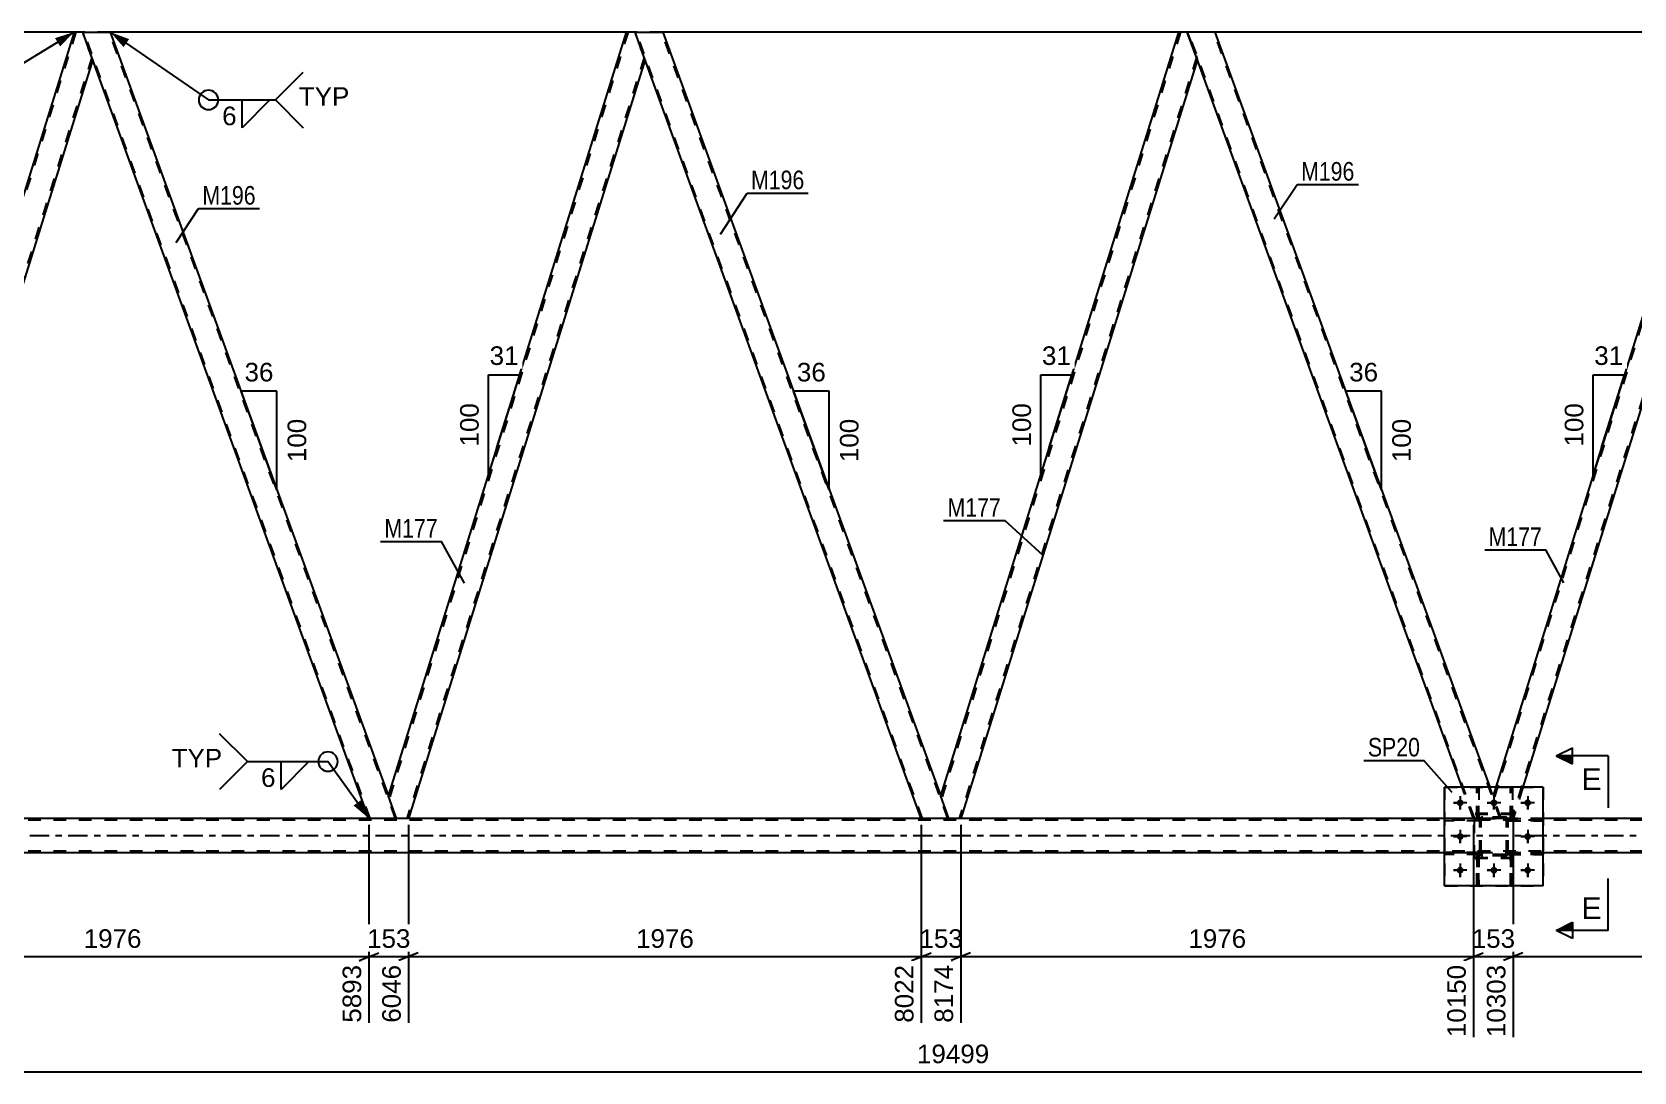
# Model space of a CAD drawing. Header units: millimetres. Extents: x 0 to 841, y 0 to 594.
# Drawn here: x 269 to 515.9, y 277.7 to 438 of the extents above; entities that cross this region are included whole.
import ezdxf

# ---------------------------------------------------------------- set-up
doc = ezdxf.new("R2010")
doc.units = ezdxf.units.MM
doc.linetypes.add('DXK_LINE_DOT2', pattern=[3.9198, 1.9599, -1.9599])
doc.linetypes.add('DXK_LINE_DOT3', pattern=[5.9187, 2.979, -0.9799, 0.9799, -0.9799])
doc.styles.add('Arial', font='ARIAL.TTF', dxfattribs={"height": 0.2})
doc.styles.add('Arial Narrow', font='ARIALN.TTF', dxfattribs={"height": 0.2})

# ---------------------------------------------------------------- blocks, each defined once
blk = doc.blocks.new('Part-814761036-3178 - 3064')
at = {"color": 7, "linetype": 'DXK_LINE_DOT2'}
for p, q in [((492.13, 316.54), (492.17, 316.72)), ((492.17, 316.72), (492.13, 316.54)), ((492.13, 311.5), (492.13, 316.54)), ((492.37, 316.54), (492.39, 316.63)), ((492.37, 311.5), (492.37, 316.54)), ((492.39, 316.63), (492.44, 316.71)), ((492.43, 316.98), (492.61, 317.02)), ((492.61, 317.02), (492.43, 316.98)), ((492.44, 316.71), (492.52, 316.76)), ((492.52, 316.76), (492.61, 316.78)), ((496.05, 317.02), (492.61, 317.02)), ((492.61, 316.78), (496.05, 316.78)), ((496.05, 317.02), (496.24, 316.98)), ((496.24, 316.98), (496.05, 317.02)), ((496.05, 316.78), (496.15, 316.76)), ((496.15, 316.76), (496.22, 316.71)), ((496.22, 316.71), (496.28, 316.63)), ((496.28, 316.63), (496.29, 316.54)), ((496.29, 311.5), (496.29, 316.54)), ((496.5, 316.72), (496.53, 316.54)), ((496.53, 316.54), (496.5, 316.72)), ((496.53, 311.5), (496.53, 316.54)), ((492.17, 311.31), (492.13, 311.5)), ((492.13, 311.5), (492.17, 311.31)), ((492.39, 311.41), (492.37, 311.5)), ((492.44, 311.33), (492.39, 311.41)), ((492.52, 311.28), (492.44, 311.33)), ((492.61, 311.26), (492.52, 311.28)), ((496.05, 311.26), (492.61, 311.26)), ((496.15, 311.28), (496.05, 311.26)), ((496.22, 311.33), (496.15, 311.28)), ((496.28, 311.41), (496.22, 311.33)), ((496.29, 311.5), (496.28, 311.41)), ((496.53, 311.5), (496.5, 311.31)), ((496.5, 311.31), (496.53, 311.5)), ((492.61, 311.02), (492.43, 311.06)), ((492.43, 311.06), (492.61, 311.02)), ((496.05, 311.02), (492.61, 311.02)), ((496.24, 311.06), (496.05, 311.02)), ((496.05, 311.02), (496.24, 311.06))]:
    blk.add_line(p, q, dxfattribs=at)
at = {"color": 7, "linetype": 'DXK_LINE_DOT3'}
blk.add_line((494.33, 314.02), (494.33, 314.02), dxfattribs=at)
at = {"color": 7, "linetype": 'DXK_LINE_DOT2'}
for centre, start, end in [((492.61, 316.54), 112.5, 157.5), ((492.61, 316.54), 112.5, 157.5), ((496.05, 316.54), 22.5, 67.5), ((496.05, 316.54), 22.5, 67.5), ((492.61, 311.5), 202.5, 247.5), ((492.61, 311.5), 202.5, 247.5), ((496.05, 311.5), 292.5, 337.5), ((496.05, 311.5), 292.5, 337.5)]:
    blk.add_arc(centre, 0.48, start, end, dxfattribs=at)
blk = doc.blocks.new('Bolt-814761036-3067 - 3064')
at = {"linetype": 'Continuous'}
for points in [[(489.65, 319.22, -1), (488.61, 319.22, -1)], [(494.85, 319.22, -1), (493.81, 319.22, -1)], [(500.05, 319.22, -1), (499.01, 319.22, -1)], [(489.65, 314.02, -1), (488.61, 314.02, -1)], [(500.05, 314.02, -1), (499.01, 314.02, -1)], [(489.65, 308.82, -1), (488.61, 308.82, -1)], [(494.85, 308.82, -1), (493.81, 308.82, -1)], [(500.05, 308.82, -1), (499.01, 308.82, -1)]]:
    blk.add_hatch(color=1, dxfattribs=at).paths.add_polyline_path(points)
at = {"color": 1, "linetype": 'Continuous'}
for p, q in [((490.17, 319.22), (488.09, 319.22)), ((489.13, 320.26), (489.13, 318.18)), ((495.37, 319.22), (493.29, 319.22)), ((494.33, 320.26), (494.33, 318.18)), ((500.57, 319.22), (498.49, 319.22)), ((499.53, 320.26), (499.53, 318.18)), ((490.17, 314.02), (488.09, 314.02)), ((489.13, 315.06), (489.13, 312.98)), ((500.57, 314.02), (498.49, 314.02)), ((499.53, 315.06), (499.53, 312.98)), ((490.17, 308.82), (488.09, 308.82)), ((489.13, 309.86), (489.13, 307.78)), ((495.37, 308.82), (493.29, 308.82)), ((494.33, 309.86), (494.33, 307.78)), ((500.57, 308.82), (498.49, 308.82)), ((499.53, 309.86), (499.53, 307.78))]:
    blk.add_line(p, q, dxfattribs=at)
blk = doc.blocks.new('Part-814761036-3121 - 3064')
at = {"color": 2, "linetype": 'Continuous'}
for p, q in [((496.89, 321.62), (496.89, 321.62)), ((497.21, 321.62), (496.89, 321.62)), ((497.21, 321.62), (497.21, 321.62))]:
    blk.add_line(p, q, dxfattribs=at)
at = {"color": 7, "linetype": 'DXK_LINE_DOT2'}
for p, q in [((496.89, 316.78), (496.89, 321.62)), ((497.21, 316.78), (497.21, 321.62)), ((496.89, 317.38), (497.21, 317.38)), ((497.21, 316.78), (496.89, 316.78))]:
    blk.add_line(p, q, dxfattribs=at)
blk = doc.blocks.new('Part-814761036-3068 - 3064')
at = {"color": 7, "linetype": 'DXK_LINE_DOT2'}
for p, q in [((492.13, 311.58), (486.73, 311.58)), ((486.73, 311.58), (486.73, 311.26)), ((492.13, 311.26), (486.73, 311.26)), ((491.53, 311.26), (491.53, 311.58)), ((492.13, 311.26), (492.13, 311.58))]:
    blk.add_line(p, q, dxfattribs=at)
blk = doc.blocks.new('Part-814761036-3069 - 3064')
at = {"color": 7, "linetype": 'DXK_LINE_DOT2'}
for p, q in [((501.93, 316.78), (496.53, 316.78)), ((496.53, 316.78), (496.53, 316.46)), ((496.53, 316.46), (501.93, 316.46)), ((497.13, 316.46), (497.13, 316.78)), ((501.93, 316.46), (501.93, 316.78))]:
    blk.add_line(p, q, dxfattribs=at)
blk = doc.blocks.new('Part-814761036-3175 - 3064')
at = {"color": 7, "linetype": 'DXK_LINE_DOT2'}
for p, q in [((491.69, 306.42), (491.69, 311.26)), ((491.69, 311.26), (492.01, 311.26)), ((492.01, 311.26), (492.01, 306.42)), ((491.69, 310.66), (492.01, 310.66)), ((492.01, 306.42), (491.69, 306.42))]:
    blk.add_line(p, q, dxfattribs=at)
blk = doc.blocks.new('Part-814761036-3151 - 3064')
at = {"color": 7, "linetype": 'DXK_LINE_DOT2'}
for p, q in [((497.33, 317.42), (491.33, 317.42)), ((491.33, 310.62), (491.33, 317.42)), ((497.33, 310.62), (497.33, 317.42)), ((497.33, 310.62), (491.33, 310.62))]:
    blk.add_line(p, q, dxfattribs=at)
blk = doc.blocks.new('Part-814761036-3110 - 3064')
at = {"color": 2, "linetype": 'Continuous'}
for p, q in [((409.05, 320.27), (445.76, 438.02)), ((447.07, 438.02), (445.76, 438.02)), ((448.6, 433.82), (447.07, 438.02)), ((448.62, 433.77), (412.16, 316.8)), ((410.32, 316.8), (409.07, 320.22))]:
    blk.add_line(p, q, dxfattribs=at)
at = {"color": 7, "linetype": 'DXK_LINE_DOT2'}
for p, q in [((446.01, 438.02), (409.19, 319.9)), ((448.49, 434.14), (411.91, 316.8)), ((448.62, 433.77), (448.6, 433.82)), ((448.62, 433.77), (448.6, 433.82)), ((409.07, 320.22), (409.05, 320.27)), ((412.16, 316.8), (410.32, 316.8))]:
    blk.add_line(p, q, dxfattribs=at)
blk = doc.blocks.new('Part-814761036-3115 - 3064')
at = {"color": 7, "linetype": 'DXK_LINE_DOT2'}
for p, q in [((772.08, 316.56), (85.19, 316.56)), ((501.93, 316.8), (486.73, 316.8)), ((772.08, 311.76), (85.19, 311.76)), ((501.93, 311.52), (486.73, 311.52))]:
    blk.add_line(p, q, dxfattribs=at)
at = {"color": 2, "linetype": 'Continuous'}
for p, q in [((486.73, 316.8), (246.53, 316.8)), ((657, 316.8), (501.93, 316.8)), ((486.73, 311.52), (246.53, 311.52)), ((657, 311.52), (501.93, 311.52))]:
    blk.add_line(p, q, dxfattribs=at)
at = {"color": 7, "linetype": 'DXK_LINE_DOT3'}
blk.add_line((85.19, 314.16), (772.08, 314.16), dxfattribs=at)
blk = doc.blocks.new('Part-814761036-3118 - 3064')
at = {"color": 7, "linetype": 'DXK_LINE_DOT2'}
for p, q in [((492.01, 311.26), (491.69, 311.26)), ((491.69, 311.26), (491.69, 306.42)), ((492.01, 306.42), (492.01, 311.26)), ((491.69, 310.66), (492.01, 310.66)), ((491.69, 306.42), (492.01, 306.42))]:
    blk.add_line(p, q, dxfattribs=at)
blk = doc.blocks.new('Part-814761036-3128 - 3064')
at = {"color": 7, "linetype": 'DXK_LINE_DOT2'}
for p, q in [((496.89, 306.42), (496.89, 311.26)), ((496.89, 311.26), (497.21, 311.26)), ((497.21, 311.26), (497.21, 306.42)), ((496.89, 310.66), (497.21, 310.66)), ((497.21, 306.42), (496.89, 306.42))]:
    blk.add_line(p, q, dxfattribs=at)
blk = doc.blocks.new('Bolt-814761036-3140 - 3064')
at = {"color": 1, "linetype": 'Continuous'}
for p, q in [((488.09, 319.22), (488.79, 319.22)), ((489.13, 320.26), (489.13, 319.57)), ((489.13, 318.18), (489.13, 318.87)), ((490.17, 319.22), (489.48, 319.22)), ((493.29, 319.22), (493.99, 319.22)), ((494.33, 320.26), (494.33, 319.57)), ((494.33, 318.18), (494.33, 318.87)), ((495.37, 319.22), (494.68, 319.22)), ((498.49, 319.22), (499.19, 319.22)), ((499.53, 320.26), (499.53, 319.57)), ((499.53, 318.18), (499.53, 318.87)), ((500.57, 319.22), (499.88, 319.22)), ((488.09, 314.02), (488.79, 314.02)), ((489.13, 315.06), (489.13, 314.37)), ((489.13, 312.98), (489.13, 313.67)), ((490.17, 314.02), (489.48, 314.02)), ((498.49, 314.02), (499.19, 314.02)), ((499.53, 315.06), (499.53, 314.37)), ((499.53, 312.98), (499.53, 313.67)), ((500.57, 314.02), (499.88, 314.02)), ((488.09, 308.82), (488.79, 308.82)), ((489.13, 309.86), (489.13, 309.17)), ((490.17, 308.82), (489.48, 308.82)), ((493.29, 308.82), (493.99, 308.82)), ((494.33, 309.86), (494.33, 309.17)), ((495.37, 308.82), (494.68, 308.82)), ((498.49, 308.82), (499.19, 308.82)), ((499.53, 309.86), (499.53, 309.17)), ((500.57, 308.82), (499.88, 308.82)), ((489.13, 307.78), (489.13, 308.47)), ((494.33, 307.78), (494.33, 308.47)), ((499.53, 307.78), (499.53, 308.47))]:
    blk.add_line(p, q, dxfattribs=at)
blk = doc.blocks.new('Part-814761036-3153 - 3064')
at = {"color": 7, "linetype": 'DXK_LINE_DOT2'}
for p, q in [((501.93, 311.58), (496.53, 311.58)), ((496.53, 311.58), (496.53, 311.26)), ((496.53, 311.26), (501.93, 311.26)), ((497.13, 311.26), (497.13, 311.58)), ((501.93, 311.26), (501.93, 311.58))]:
    blk.add_line(p, q, dxfattribs=at)
blk = doc.blocks.new('Part-814761036-3177 - 3064')
at = {"color": 7, "linetype": 'DXK_LINE_DOT2'}
for p, q in [((492.13, 316.54), (492.17, 316.72)), ((492.17, 316.72), (492.13, 316.54)), ((492.13, 311.5), (492.13, 316.54)), ((492.37, 316.54), (492.39, 316.63)), ((492.37, 311.5), (492.37, 316.54)), ((492.39, 316.63), (492.44, 316.71)), ((492.43, 316.98), (492.61, 317.02)), ((492.61, 317.02), (492.43, 316.98)), ((492.44, 316.71), (492.52, 316.76)), ((492.52, 316.76), (492.61, 316.78)), ((496.05, 317.02), (492.61, 317.02)), ((492.61, 316.78), (496.05, 316.78)), ((496.05, 317.02), (496.24, 316.98)), ((496.24, 316.98), (496.05, 317.02)), ((496.05, 316.78), (496.15, 316.76)), ((496.15, 316.76), (496.22, 316.71)), ((496.22, 316.71), (496.28, 316.63)), ((496.28, 316.63), (496.29, 316.54)), ((496.29, 311.5), (496.29, 316.54)), ((496.5, 316.72), (496.53, 316.54)), ((496.53, 316.54), (496.5, 316.72)), ((496.53, 311.5), (496.53, 316.54)), ((492.17, 311.31), (492.13, 311.5)), ((492.13, 311.5), (492.17, 311.31)), ((492.39, 311.41), (492.37, 311.5)), ((492.44, 311.33), (492.39, 311.41)), ((492.52, 311.28), (492.44, 311.33)), ((492.61, 311.26), (492.52, 311.28)), ((496.05, 311.26), (492.61, 311.26)), ((496.15, 311.28), (496.05, 311.26)), ((496.22, 311.33), (496.15, 311.28)), ((496.28, 311.41), (496.22, 311.33)), ((496.29, 311.5), (496.28, 311.41)), ((496.53, 311.5), (496.5, 311.31)), ((496.5, 311.31), (496.53, 311.5)), ((492.61, 311.02), (492.43, 311.06)), ((492.43, 311.06), (492.61, 311.02)), ((496.05, 311.02), (492.61, 311.02)), ((496.24, 311.06), (496.05, 311.02)), ((496.05, 311.02), (496.24, 311.06))]:
    blk.add_line(p, q, dxfattribs=at)
at = {"color": 7, "linetype": 'DXK_LINE_DOT3'}
blk.add_line((494.33, 314.02), (494.33, 314.02), dxfattribs=at)
at = {"color": 7, "linetype": 'DXK_LINE_DOT2'}
for centre, start, end in [((492.61, 316.54), 112.5, 157.5), ((492.61, 316.54), 112.5, 157.5), ((496.05, 316.54), 22.5, 67.5), ((496.05, 316.54), 22.5, 67.5), ((492.61, 311.5), 202.5, 247.5), ((492.61, 311.5), 202.5, 247.5), ((496.05, 311.5), 292.5, 337.5), ((496.05, 311.5), 292.5, 337.5)]:
    blk.add_arc(centre, 0.48, start, end, dxfattribs=at)
blk = doc.blocks.new('Part-814761036-3218 - 3064')
at = {"color": 7, "linetype": 'DXK_LINE_DOT2'}
for p, q in [((492.13, 316.78), (486.73, 316.78)), ((486.73, 316.78), (486.73, 316.46)), ((492.13, 316.46), (486.73, 316.46)), ((491.53, 316.46), (491.53, 316.78)), ((492.13, 316.46), (492.13, 316.78))]:
    blk.add_line(p, q, dxfattribs=at)
blk = doc.blocks.new('Part-814761036-3221 - 3064')
at = {"color": 7, "linetype": 'DXK_LINE_DOT2'}
for p, q in [((491.69, 316.78), (491.69, 321.62)), ((491.69, 321.62), (492.01, 321.62)), ((492.01, 321.62), (492.01, 316.78)), ((491.69, 317.38), (492.01, 317.38)), ((492.01, 316.78), (491.69, 316.78))]:
    blk.add_line(p, q, dxfattribs=at)
blk = doc.blocks.new('Part-814761036-3233 - 3064')
at = {"color": 2, "linetype": 'Continuous'}
for p, q in [((275.49, 438.02), (195.93, 438.02)), ((360.62, 438.02), (281.06, 438.02)), ((445.76, 438.02), (366.2, 438.02)), ((530.89, 438.02), (451.33, 438.02))]:
    blk.add_line(p, q, dxfattribs=at)
at = {"color": 7, "linetype": 'DXK_LINE_DOT2'}
for p, q in [((281.06, 438.02), (275.49, 438.02)), ((366.2, 438.02), (360.62, 438.02)), ((451.33, 438.02), (445.76, 438.02))]:
    blk.add_line(p, q, dxfattribs=at)
blk = doc.blocks.new('Part-814761036-3253 - 3064')
at = {"color": 2, "linetype": 'Continuous'}
for p, q in [((451.33, 438.02), (447.07, 438.02)), ((451.33, 438.02), (493.7, 321.62)), ((489.44, 321.62), (448.6, 433.82))]:
    blk.add_line(p, q, dxfattribs=at)
at = {"color": 7, "linetype": 'DXK_LINE_DOT2'}
for p, q in [((447.07, 438.02), (448.6, 433.82)), ((491.36, 316.8), (447.24, 438.02)), ((495.28, 316.8), (451.16, 438.02)), ((491.19, 316.8), (489.44, 321.62)), ((495.45, 316.8), (493.7, 321.62)), ((495.45, 316.8), (491.19, 316.8))]:
    blk.add_line(p, q, dxfattribs=at)
blk = doc.blocks.new('Part-814761036-3268 - 3064')
at = {"color": 7, "linetype": 'DXK_LINE_DOT2'}
for p, q in [((486.73, 321.62), (501.93, 321.62)), ((486.73, 321.62), (486.73, 306.42)), ((501.93, 321.62), (501.93, 306.42)), ((486.73, 306.42), (501.93, 306.42))]:
    blk.add_line(p, q, dxfattribs=at)
blk = doc.blocks.new('Part-814761036-3278 - 3064')
at = {"color": 2, "linetype": 'Continuous'}
for p, q in [((276.81, 438.02), (281.06, 438.02)), ((281.06, 438.02), (323.94, 320.22)), ((320.93, 316.8), (278.33, 433.82))]:
    blk.add_line(p, q, dxfattribs=at)
at = {"color": 7, "linetype": 'DXK_LINE_DOT2'}
for p, q in [((278.33, 433.82), (276.81, 438.02)), ((321.1, 316.8), (276.98, 438.02)), ((325.01, 316.8), (280.89, 438.02)), ((325.18, 316.8), (323.94, 320.22)), ((325.18, 316.8), (320.93, 316.8))]:
    blk.add_line(p, q, dxfattribs=at)
blk = doc.blocks.new('Part-814761036-3283 - 3064')
at = {"color": 2, "linetype": 'Continuous'}
for p, q in [((323.92, 320.27), (360.62, 438.02)), ((361.94, 438.02), (360.62, 438.02)), ((363.47, 433.82), (361.94, 438.02)), ((363.49, 433.77), (327.03, 316.8)), ((325.18, 316.8), (323.94, 320.22))]:
    blk.add_line(p, q, dxfattribs=at)
at = {"color": 7, "linetype": 'DXK_LINE_DOT2'}
for p, q in [((360.87, 438.02), (324.05, 319.9)), ((363.35, 434.14), (326.78, 316.8)), ((363.49, 433.77), (363.47, 433.82)), ((363.49, 433.77), (363.47, 433.82)), ((323.94, 320.22), (323.92, 320.27)), ((327.03, 316.8), (325.18, 316.8))]:
    blk.add_line(p, q, dxfattribs=at)
blk = doc.blocks.new('Part-814761036-3304 - 3064')
at = {"color": 2, "linetype": 'Continuous'}
for p, q in [((491.69, 321.62), (491.69, 321.62)), ((492.01, 321.62), (491.69, 321.62)), ((492.01, 321.62), (492.01, 321.62))]:
    blk.add_line(p, q, dxfattribs=at)
at = {"color": 7, "linetype": 'DXK_LINE_DOT2'}
for p, q in [((491.69, 316.78), (491.69, 321.62)), ((492.01, 316.78), (492.01, 321.62)), ((491.69, 317.38), (492.01, 317.38)), ((492.01, 316.78), (491.69, 316.78))]:
    blk.add_line(p, q, dxfattribs=at)
blk = doc.blocks.new('Part-814761036-3310 - 3064')
at = {"color": 7, "linetype": 'DXK_LINE_DOT2'}
for p, q in [((497.33, 317.55), (491.33, 317.55)), ((491.33, 310.75), (491.33, 317.55)), ((497.33, 310.75), (497.33, 317.55)), ((497.33, 310.75), (491.33, 310.75))]:
    blk.add_line(p, q, dxfattribs=at)
blk = doc.blocks.new('Part-814761036-3330 - 3064')
at = {"color": 7, "linetype": 'DXK_LINE_DOT2'}
for p, q in [((496.53, 311.26), (496.53, 311.58)), ((496.53, 311.58), (501.93, 311.58)), ((501.93, 311.26), (496.53, 311.26)), ((497.13, 311.26), (497.13, 311.58)), ((501.93, 311.58), (501.93, 311.26))]:
    blk.add_line(p, q, dxfattribs=at)
blk = doc.blocks.new('Part-814761036-3335 - 3064')
at = {"color": 2, "linetype": 'Continuous'}
for p, q in [((501.93, 321.62), (486.73, 321.62)), ((486.73, 306.42), (486.73, 321.62)), ((501.93, 306.42), (501.93, 321.62)), ((501.93, 306.42), (486.73, 306.42))]:
    blk.add_line(p, q, dxfattribs=at)
blk = doc.blocks.new('Part-814761036-3375 - 3064')
at = {"color": 7, "linetype": 'DXK_LINE_DOT2'}
for p, q in [((497.21, 311.26), (496.89, 311.26)), ((496.89, 311.26), (496.89, 306.42)), ((497.21, 306.42), (497.21, 311.26)), ((496.89, 310.66), (497.21, 310.66)), ((496.89, 306.42), (497.21, 306.42))]:
    blk.add_line(p, q, dxfattribs=at)
blk = doc.blocks.new('Part-814761036-3376 - 3064')
at = {"color": 7, "linetype": 'DXK_LINE_DOT2'}
for p, q in [((492.13, 311.58), (486.73, 311.58)), ((486.73, 311.26), (486.73, 311.58)), ((492.13, 311.26), (486.73, 311.26)), ((491.53, 311.26), (491.53, 311.58)), ((492.13, 311.58), (492.13, 311.26))]:
    blk.add_line(p, q, dxfattribs=at)
blk = doc.blocks.new('Part-814761036-3377 - 3064')
at = {"color": 7, "linetype": 'DXK_LINE_DOT2'}
for p, q in [((496.53, 316.46), (496.53, 316.78)), ((496.53, 316.78), (501.93, 316.78)), ((501.93, 316.46), (496.53, 316.46)), ((497.13, 316.46), (497.13, 316.78)), ((501.93, 316.78), (501.93, 316.46))]:
    blk.add_line(p, q, dxfattribs=at)
blk = doc.blocks.new('Part-814761036-3393 - 3064')
at = {"color": 7, "linetype": 'DXK_LINE_DOT2'}
for p, q in [((492.13, 316.78), (486.73, 316.78)), ((486.73, 316.46), (486.73, 316.78)), ((492.13, 316.46), (486.73, 316.46)), ((491.53, 316.46), (491.53, 316.78)), ((492.13, 316.78), (492.13, 316.46))]:
    blk.add_line(p, q, dxfattribs=at)
blk = doc.blocks.new('Part-814761036-3404 - 3064')
at = {"color": 7, "linetype": 'DXK_LINE_DOT2'}
for p, q in [((496.89, 316.78), (496.89, 321.62)), ((496.89, 321.62), (497.21, 321.62)), ((497.21, 321.62), (497.21, 316.78)), ((496.89, 317.38), (497.21, 317.38)), ((497.21, 316.78), (496.89, 316.78))]:
    blk.add_line(p, q, dxfattribs=at)
blk = doc.blocks.new('Part-814761036-3409 - 3064')
at = {"color": 7, "linetype": 'DXK_LINE_DOT2'}
for p, q in [((275.74, 438.02), (238.92, 319.9)), ((278.22, 434.14), (241.64, 316.8)), ((278.35, 433.77), (278.33, 433.82)), ((278.35, 433.77), (278.33, 433.82)), ((239.2, 321.62), (238.78, 320.27)), ((243.39, 321.62), (241.89, 316.8)), ((240.05, 316.8), (238.78, 320.27)), ((241.89, 316.8), (240.05, 316.8))]:
    blk.add_line(p, q, dxfattribs=at)
at = {"color": 2, "linetype": 'Continuous'}
for p, q in [((275.49, 438.02), (239.2, 321.62)), ((276.81, 438.02), (275.49, 438.02)), ((278.33, 433.82), (276.81, 438.02)), ((278.35, 433.77), (243.39, 321.62))]:
    blk.add_line(p, q, dxfattribs=at)
blk = doc.blocks.new('Part-814761036-3515 - 3064')
at = {"color": 2, "linetype": 'Continuous'}
for p, q in [((361.94, 438.02), (366.2, 438.02)), ((366.2, 438.02), (409.07, 320.22)), ((406.06, 316.8), (363.47, 433.82))]:
    blk.add_line(p, q, dxfattribs=at)
at = {"color": 7, "linetype": 'DXK_LINE_DOT2'}
for p, q in [((363.47, 433.82), (361.94, 438.02)), ((406.23, 316.8), (362.11, 438.02)), ((410.15, 316.8), (366.03, 438.02)), ((410.32, 316.8), (409.07, 320.22)), ((410.32, 316.8), (406.06, 316.8))]:
    blk.add_line(p, q, dxfattribs=at)
blk = doc.blocks.new('Part-814761036-3520 - 3064')
at = {"color": 7, "linetype": 'DXK_LINE_DOT2'}
for p, q in [((531.14, 438.02), (494.32, 319.9)), ((533.62, 434.14), (497.04, 316.8)), ((533.75, 433.77), (533.74, 433.82)), ((533.75, 433.77), (533.74, 433.82)), ((494.61, 321.62), (494.19, 320.27)), ((498.8, 321.62), (497.3, 316.8)), ((495.45, 316.8), (494.19, 320.27)), ((497.3, 316.8), (495.45, 316.8))]:
    blk.add_line(p, q, dxfattribs=at)
at = {"color": 2, "linetype": 'Continuous'}
for p, q in [((530.89, 438.02), (494.61, 321.62)), ((532.21, 438.02), (530.89, 438.02)), ((533.74, 433.82), (532.21, 438.02)), ((533.75, 433.77), (498.8, 321.62))]:
    blk.add_line(p, q, dxfattribs=at)
blk = doc.blocks.new('AngleDimension-814761036-3660 - 3064')
at = {"color": 7, "linetype": 'Continuous'}
for p, q in [((391.88, 382.67), (386.34, 382.67)), ((391.88, 367.45), (386.34, 382.67)), ((391.88, 367.45), (391.88, 382.67)), ((391.88, 367.45), (391.88, 367.45))]:
    blk.add_line(p, q, dxfattribs=at)
at = {"color": 0}
for points in [[(391.94, 383.57), (391.94, 387.77), (386.29, 387.77), (386.29, 383.57)], [(396.98, 379), (392.78, 379), (392.78, 371.13), (396.98, 371.13)]]:
    blk.add_wipeout(points, dxfattribs=at)
at = {"color": 3, "style": 'Arial'}
blk.add_text('36', height=2.865, dxfattribs=at).set_placement((386.89, 384.17))
blk.add_text('100', height=2.865, rotation=90.0002, dxfattribs=at).set_placement((396.38, 371.73))
blk = doc.blocks.new('AngleDimension-814761036-3877 - 3064')
at = {"color": 7, "linetype": 'Continuous'}
for p, q in [((509.61, 385.21), (514.43, 385.21)), ((509.61, 369.74), (514.43, 385.21)), ((509.61, 369.74), (509.61, 385.21)), ((510.93, 373.98), (514.43, 385.21))]:
    blk.add_line(p, q, dxfattribs=at)
at = {"color": 0}
for points in [[(514.84, 386.11), (514.84, 390.31), (509.19, 390.31), (509.19, 386.11)], [(508.71, 381.41), (504.51, 381.41), (504.51, 373.54), (508.71, 373.54)]]:
    blk.add_wipeout(points, dxfattribs=at)
at = {"color": 3, "style": 'Arial'}
blk.add_text('31', height=2.865, dxfattribs=at).set_placement((509.79, 386.71))
blk.add_text('100', height=2.865, rotation=90.0002, dxfattribs=at).set_placement((508.11, 374.14))
blk = doc.blocks.new('StraightDimension-814761036-10679 - 3064')
at = {"color": 7, "linetype": 'Continuous'}
for p, q in [((406.06, 315.8), (406.06, 285.32)), ((412.16, 315.8), (412.16, 285.32)), ((404.56, 294.91), (407.56, 296.11)), ((406.06, 295.51), (412.16, 295.51)), ((413.66, 296.11), (410.66, 294.91))]:
    blk.add_line(p, q, dxfattribs=at)
at = {"color": 0}
blk.add_wipeout([(413.05, 296.26), (413.05, 300.46), (405.18, 300.46), (405.18, 296.26)], dxfattribs=at)
at = {"color": 0, "linetype": 'Continuous'}
blk.add_wipeout([(411.56, 294.81), (407.36, 294.81), (407.36, 284.72), (411.56, 284.72)], dxfattribs=at)
at = {"color": 3, "style": 'Arial'}
blk.add_text('153', height=2.865, dxfattribs=at).set_placement((405.78, 296.86))
at = {"color": 3, "linetype": 'Continuous', "style": 'Arial'}
blk.add_text('8174', height=2.865, rotation=90.0002, dxfattribs=at).set_placement((410.96, 285.32))
blk = doc.blocks.new('StraightDimension-814761036-10680 - 3064')
at = {"color": 7, "linetype": 'Continuous'}
for p, q in [((327.03, 315.8), (327.03, 285.32)), ((406.06, 315.8), (406.06, 285.32)), ((328.53, 296.11), (325.53, 294.91)), ((327.03, 295.51), (406.06, 295.51)), ((404.56, 294.91), (407.56, 296.11))]:
    blk.add_line(p, q, dxfattribs=at)
at = {"color": 0}
blk.add_wipeout([(371.59, 296.26), (371.59, 300.46), (361.5, 300.46), (361.5, 296.26)], dxfattribs=at)
at = {"color": 0, "linetype": 'Continuous'}
blk.add_wipeout([(405.46, 294.81), (401.26, 294.81), (401.26, 284.72), (405.46, 284.72)], dxfattribs=at)
at = {"color": 3, "style": 'Arial'}
blk.add_text('1976', height=2.865, dxfattribs=at).set_placement((362.1, 296.86))
at = {"color": 3, "linetype": 'Continuous', "style": 'Arial'}
blk.add_text('8022', height=2.865, rotation=90.0002, dxfattribs=at).set_placement((404.86, 285.32))
blk = doc.blocks.new('AngleDimension-814761036-3832 - 3064')
at = {"color": 7, "linetype": 'Continuous'}
for p, q in [((339.34, 385.21), (344.16, 385.21)), ((339.34, 369.74), (344.16, 385.21)), ((339.34, 369.74), (339.34, 385.21)), ((340.66, 373.98), (344.16, 385.21))]:
    blk.add_line(p, q, dxfattribs=at)
at = {"color": 0}
for points in [[(344.57, 386.11), (344.57, 390.31), (338.93, 390.31), (338.93, 386.11)], [(338.44, 381.41), (334.24, 381.41), (334.24, 373.54), (338.44, 373.54)]]:
    blk.add_wipeout(points, dxfattribs=at)
at = {"color": 3, "style": 'Arial'}
blk.add_text('31', height=2.865, dxfattribs=at).set_placement((339.53, 386.71))
blk.add_text('100', height=2.865, rotation=90.0002, dxfattribs=at).set_placement((337.84, 374.14))
blk = doc.blocks.new('AngleDimension-814761036-3740 - 3064')
at = {"color": 7, "linetype": 'Continuous'}
for p, q in [((424.47, 385.21), (429.29, 385.21)), ((424.47, 369.74), (429.29, 385.21)), ((424.47, 369.74), (424.47, 385.21)), ((425.79, 373.98), (429.29, 385.21))]:
    blk.add_line(p, q, dxfattribs=at)
at = {"color": 0}
for points in [[(429.71, 386.11), (429.71, 390.31), (424.06, 390.31), (424.06, 386.11)], [(423.57, 381.41), (419.37, 381.41), (419.37, 373.54), (423.57, 373.54)]]:
    blk.add_wipeout(points, dxfattribs=at)
at = {"color": 3, "style": 'Arial'}
blk.add_text('31', height=2.865, dxfattribs=at).set_placement((424.66, 386.71))
blk.add_text('100', height=2.865, rotation=90.0002, dxfattribs=at).set_placement((422.97, 374.14))
blk = doc.blocks.new('StraightDimension-814761036-10682 - 3064')
at = {"color": 7, "linetype": 'Continuous'}
for p, q in [((241.89, 315.8), (241.89, 285.32)), ((320.93, 315.8), (320.93, 285.32)), ((243.39, 296.11), (240.39, 294.91)), ((241.89, 295.51), (320.93, 295.51)), ((319.43, 294.91), (322.43, 296.11))]:
    blk.add_line(p, q, dxfattribs=at)
at = {"color": 0}
blk.add_wipeout([(286.46, 296.26), (286.46, 300.46), (276.36, 300.46), (276.36, 296.26)], dxfattribs=at)
at = {"color": 0, "linetype": 'Continuous'}
blk.add_wipeout([(320.33, 294.81), (316.13, 294.81), (316.13, 284.72), (320.33, 284.72)], dxfattribs=at)
at = {"color": 3, "style": 'Arial'}
blk.add_text('1976', height=2.865, dxfattribs=at).set_placement((276.96, 296.86))
at = {"color": 3, "linetype": 'Continuous', "style": 'Arial'}
blk.add_text('5893', height=2.865, rotation=90.0002, dxfattribs=at).set_placement((319.73, 285.32))
blk = doc.blocks.new('AngleDimension-814761036-3649 - 3064')
at = {"color": 7, "linetype": 'Continuous'}
for p, q in [((477.02, 382.67), (471.48, 382.67)), ((477.02, 367.45), (471.48, 382.67)), ((477.02, 367.45), (477.02, 382.67)), ((477.02, 367.45), (477.02, 367.45))]:
    blk.add_line(p, q, dxfattribs=at)
at = {"color": 0}
for points in [[(477.07, 383.57), (477.07, 387.77), (471.42, 387.77), (471.42, 383.57)], [(482.12, 379), (477.92, 379), (477.92, 371.13), (482.12, 371.13)]]:
    blk.add_wipeout(points, dxfattribs=at)
at = {"color": 3, "style": 'Arial'}
blk.add_text('36', height=2.865, dxfattribs=at).set_placement((472.02, 384.17))
blk.add_text('100', height=2.865, rotation=90.0002, dxfattribs=at).set_placement((481.52, 371.73))
blk = doc.blocks.new('AngleDimension-814761036-3671 - 3064')
at = {"color": 7, "linetype": 'Continuous'}
for p, q in [((306.75, 382.67), (301.21, 382.67)), ((306.75, 367.45), (301.21, 382.67)), ((306.75, 367.45), (306.75, 382.67)), ((306.75, 367.45), (306.75, 367.45))]:
    blk.add_line(p, q, dxfattribs=at)
at = {"color": 0}
for points in [[(306.8, 383.57), (306.8, 387.77), (301.15, 387.77), (301.15, 383.57)], [(311.85, 379), (307.65, 379), (307.65, 371.13), (311.85, 371.13)]]:
    blk.add_wipeout(points, dxfattribs=at)
at = {"color": 3, "style": 'Arial'}
blk.add_text('36', height=2.865, dxfattribs=at).set_placement((301.75, 384.17))
blk.add_text('100', height=2.865, rotation=90.0002, dxfattribs=at).set_placement((311.25, 371.73))
blk = doc.blocks.new('StraightDimension-814761036-4639 - 3064')
at = {"color": 7, "linetype": 'Continuous'}
blk.add_line((38.97, 277.73), (782.94, 277.73), dxfattribs=at)
at = {"color": 0}
blk.add_wipeout([(417.11, 278.48), (417.11, 282.68), (404.8, 282.68), (404.8, 278.48)], dxfattribs=at)
at = {"color": 3, "style": 'Arial'}
blk.add_text('19499', height=2.865, dxfattribs=at).set_placement((405.4, 279.08))
blk = doc.blocks.new('StraightDimension-814761036-10681 - 3064')
at = {"color": 7, "linetype": 'Continuous'}
for p, q in [((320.93, 315.8), (320.93, 285.32)), ((327.03, 315.8), (327.03, 285.32)), ((319.43, 294.91), (322.43, 296.11)), ((320.93, 295.51), (327.03, 295.51)), ((328.53, 296.11), (325.53, 294.91))]:
    blk.add_line(p, q, dxfattribs=at)
at = {"color": 0}
blk.add_wipeout([(327.91, 296.26), (327.91, 300.46), (320.04, 300.46), (320.04, 296.26)], dxfattribs=at)
at = {"color": 0, "linetype": 'Continuous'}
blk.add_wipeout([(326.43, 294.81), (322.23, 294.81), (322.23, 284.72), (326.43, 284.72)], dxfattribs=at)
at = {"color": 3, "style": 'Arial'}
blk.add_text('153', height=2.865, dxfattribs=at).set_placement((320.64, 296.86))
at = {"color": 3, "linetype": 'Continuous', "style": 'Arial'}
blk.add_text('6046', height=2.865, rotation=90.0002, dxfattribs=at).set_placement((325.83, 285.32))
blk = doc.blocks.new('StraightDimension-814761036-10676 - 3064')
at = {"color": 7, "linetype": 'Continuous'}
for p, q in [((497.3, 315.8), (497.3, 283.1)), ((576.33, 315.8), (576.33, 283.1)), ((498.8, 296.11), (495.8, 294.91)), ((497.3, 295.51), (576.33, 295.51)), ((574.83, 294.91), (577.83, 296.11))]:
    blk.add_line(p, q, dxfattribs=at)
at = {"color": 0}
blk.add_wipeout([(541.86, 296.26), (541.86, 300.46), (531.76, 300.46), (531.76, 296.26)], dxfattribs=at)
at = {"color": 0, "linetype": 'Continuous'}
blk.add_wipeout([(575.73, 294.81), (571.53, 294.81), (571.53, 282.5), (575.73, 282.5)], dxfattribs=at)
at = {"color": 3, "style": 'Arial'}
blk.add_text('1976', height=2.865, dxfattribs=at).set_placement((532.36, 296.86))
at = {"color": 3, "linetype": 'Continuous', "style": 'Arial'}
blk.add_text('12279', height=2.865, rotation=90.0002, dxfattribs=at).set_placement((575.13, 283.1))
blk = doc.blocks.new('StraightDimension-814761036-10677 - 3064')
at = {"color": 7, "linetype": 'Continuous'}
for p, q in [((491.19, 315.8), (491.19, 283.1)), ((497.3, 315.8), (497.3, 283.1)), ((489.69, 294.91), (492.69, 296.11)), ((491.19, 295.51), (497.3, 295.51)), ((498.8, 296.11), (495.8, 294.91))]:
    blk.add_line(p, q, dxfattribs=at)
at = {"color": 0}
blk.add_wipeout([(498.18, 296.26), (498.18, 300.46), (490.31, 300.46), (490.31, 296.26)], dxfattribs=at)
at = {"color": 0, "linetype": 'Continuous'}
blk.add_wipeout([(496.7, 294.81), (492.5, 294.81), (492.5, 282.5), (496.7, 282.5)], dxfattribs=at)
at = {"color": 3, "style": 'Arial'}
blk.add_text('153', height=2.865, dxfattribs=at).set_placement((490.91, 296.86))
at = {"color": 3, "linetype": 'Continuous', "style": 'Arial'}
blk.add_text('10303', height=2.865, rotation=90.0002, dxfattribs=at).set_placement((496.1, 283.1))
blk = doc.blocks.new('StraightDimension-814761036-10678 - 3064')
at = {"color": 7, "linetype": 'Continuous'}
for p, q in [((412.16, 315.8), (412.16, 285.32)), ((491.19, 315.8), (491.19, 283.1)), ((413.66, 296.11), (410.66, 294.91)), ((412.16, 295.51), (491.19, 295.51)), ((489.69, 294.91), (492.69, 296.11))]:
    blk.add_line(p, q, dxfattribs=at)
at = {"color": 0}
blk.add_wipeout([(456.72, 296.26), (456.72, 300.46), (446.63, 300.46), (446.63, 296.26)], dxfattribs=at)
at = {"color": 0, "linetype": 'Continuous'}
blk.add_wipeout([(490.59, 294.81), (486.39, 294.81), (486.39, 282.5), (490.59, 282.5)], dxfattribs=at)
at = {"color": 3, "style": 'Arial'}
blk.add_text('1976', height=2.865, dxfattribs=at).set_placement((447.23, 296.86))
at = {"color": 3, "linetype": 'Continuous', "style": 'Arial'}
blk.add_text('10150', height=2.865, rotation=90.0002, dxfattribs=at).set_placement((489.99, 283.1))
blk = doc.blocks.new('WeldMark-814761036-4934 - 3064')
at = {"linetype": 'Continuous'}
blk.add_hatch(color=30, dxfattribs=at).paths.add_polyline_path([(319.78, 319.68), (320.93, 316.8), (318.56, 318.8)])
at = {"color": 3, "linetype": 'Continuous'}
for q in [(297.9, 329.86), (297.9, 321.29)]:
    blk.add_line((302.19, 325.57), q, dxfattribs=at)
at = {"color": 30, "linetype": 'Continuous'}
blk.add_line((320.93, 316.8), (314.61, 325.57), dxfattribs=at)
at = {"color": 3, "linetype": 'Continuous'}
for start, end in [(90, 270), (270, 90)]:
    blk.add_arc((314.61, 325.57), 1.5, start, end, dxfattribs=at)
at = {"color": 0}
blk.add_wipeout([(306.71, 321.47), (306.71, 324.87), (304.09, 324.87), (304.09, 321.47)], dxfattribs=at)
at = {"color": 30, "linetype": 'Continuous'}
blk.add_line((302.19, 325.57), (314.61, 325.57), dxfattribs=at)
at = {"color": 3, "linetype": 'Continuous'}
for p, q in [((307.37, 325.57), (311.66, 325.57)), ((311.66, 325.57), (307.37, 321.29)), ((307.37, 321.29), (307.37, 325.57))]:
    blk.add_line(p, q, dxfattribs=at)
at = {"color": 3, "style": 'Arial'}
blk.add_text('6', height=2.87, dxfattribs=at).set_placement((304.29, 321.67))
at = {"color": 0, "linetype": 'Continuous'}
blk.add_wipeout([(298.29, 324.67), (298.29, 327.67), (290.51, 327.67), (290.51, 324.67)], dxfattribs=at)
blk.add_wipeout([(298.29, 324.67), (298.29, 327.67), (290.51, 327.67), (290.51, 324.67)], dxfattribs=at)
at = {"color": 3, "linetype": 'Continuous', "style": 'Arial'}
blk.add_text('TYP', height=2.865, dxfattribs=at).set_placement((290.51, 324.67))
blk = doc.blocks.new('Mark-814761036-3106 - 3064')
at = {"color": 0}
blk.add_wipeout([(418.34, 363.31), (418.34, 366.31), (410.11, 366.31), (410.11, 363.31)], dxfattribs=at)
blk.add_wipeout([(418.34, 363.31), (418.34, 366.31), (410.11, 366.31), (410.11, 363.31)], dxfattribs=at)
at = {"color": 30, "linetype": 'Continuous'}
for p in [(409.51, 362.71), (424.8, 357.37)]:
    blk.add_line(p, (418.94, 362.71), dxfattribs=at)
at = {"color": 3, "style": 'Arial Narrow'}
blk.add_text('M177', height=2.863, dxfattribs=at).set_placement((410.11, 363.31))
blk = doc.blocks.new('Mark-814761036-3249 - 3064')
at = {"color": 0}
blk.add_wipeout([(472.83, 415.12), (472.83, 418.12), (464.61, 418.12), (464.61, 415.12)], dxfattribs=at)
blk.add_wipeout([(472.83, 415.12), (472.83, 418.12), (464.61, 418.12), (464.61, 415.12)], dxfattribs=at)
at = {"color": 30, "linetype": 'Continuous'}
for p, q in [((460.47, 409.21), (464.01, 414.52)), ((464.01, 414.52), (473.43, 414.52))]:
    blk.add_line(p, q, dxfattribs=at)
at = {"color": 3, "style": 'Arial Narrow'}
blk.add_text('M196', height=2.863, dxfattribs=at).set_placement((464.61, 415.12))
blk = doc.blocks.new('Mark-814761036-3274 - 3064')
at = {"color": 0}
blk.add_wipeout([(303.47, 411.42), (303.47, 414.42), (295.25, 414.42), (295.25, 411.42)], dxfattribs=at)
blk.add_wipeout([(303.47, 411.42), (303.47, 414.42), (295.25, 414.42), (295.25, 411.42)], dxfattribs=at)
at = {"color": 30, "linetype": 'Continuous'}
for p, q in [((291.19, 405.58), (294.65, 410.82)), ((294.65, 410.82), (304.07, 410.82))]:
    blk.add_line(p, q, dxfattribs=at)
at = {"color": 3, "style": 'Arial Narrow'}
blk.add_text('M196', height=2.863, dxfattribs=at).set_placement((295.25, 411.42))
blk = doc.blocks.new('Mark-814761036-3279 - 3064')
at = {"color": 0}
blk.add_wipeout([(331.53, 360.1), (331.53, 363.1), (323.31, 363.1), (323.31, 360.1)], dxfattribs=at)
blk.add_wipeout([(331.53, 360.1), (331.53, 363.1), (323.31, 363.1), (323.31, 360.1)], dxfattribs=at)
at = {"color": 30, "linetype": 'Continuous'}
for p in [(322.71, 359.5), (335.64, 353.06)]:
    blk.add_line(p, (332.13, 359.5), dxfattribs=at)
at = {"color": 3, "style": 'Arial Narrow'}
blk.add_text('M177', height=2.863, dxfattribs=at).set_placement((323.31, 360.1))
blk = doc.blocks.new('WeldMark-814761036-4921 - 3064')
at = {"linetype": 'Continuous'}
blk.add_hatch(color=30, dxfattribs=at).paths.add_polyline_path([(283.1, 435.7), (281.06, 438.02), (283.96, 436.93)])
at = {"color": 30, "linetype": 'Continuous'}
blk.add_line((281.06, 438.02), (296.2, 427.56), dxfattribs=at)
at = {"color": 3, "linetype": 'Continuous'}
for q in [(310.81, 431.84), (310.81, 423.27)]:
    blk.add_line((306.52, 427.56), q, dxfattribs=at)
blk.add_arc((296.2, 427.56), 1.5, 90, 270, dxfattribs=at)
at = {"color": 0}
blk.add_wipeout([(300.72, 423.46), (300.72, 426.86), (298.1, 426.86), (298.1, 423.46)], dxfattribs=at)
at = {"color": 30, "linetype": 'Continuous'}
blk.add_line((296.2, 427.56), (306.52, 427.56), dxfattribs=at)
at = {"color": 3, "linetype": 'Continuous'}
for p, q in [((301.38, 427.56), (305.66, 427.56)), ((305.66, 427.56), (301.38, 423.27)), ((301.38, 423.27), (301.38, 427.56))]:
    blk.add_line(p, q, dxfattribs=at)
blk.add_arc((296.2, 427.56), 1.5, 270, 90, dxfattribs=at)
at = {"color": 3, "style": 'Arial'}
blk.add_text('6', height=2.87, dxfattribs=at).set_placement((298.3, 423.66))
at = {"color": 0, "linetype": 'Continuous'}
blk.add_wipeout([(317.9, 426.66), (317.9, 429.66), (310.12, 429.66), (310.12, 426.66)], dxfattribs=at)
blk.add_wipeout([(317.9, 426.66), (317.9, 429.66), (310.12, 429.66), (310.12, 426.66)], dxfattribs=at)
at = {"color": 3, "linetype": 'Continuous', "style": 'Arial'}
blk.add_text('TYP', height=2.865, dxfattribs=at).set_placement((310.12, 426.66))
blk = doc.blocks.new('Mark-814761036-3331 - 3064')
at = {"color": 0}
blk.add_wipeout([(482.93, 326.36), (482.93, 329.36), (474.9, 329.36), (474.9, 326.36)], dxfattribs=at)
blk.add_wipeout([(482.93, 326.36), (482.93, 329.36), (474.9, 329.36), (474.9, 326.36)], dxfattribs=at)
at = {"color": 30, "linetype": 'Continuous'}
for p in [(474.3, 325.76), (487.89, 320.82)]:
    blk.add_line(p, (483.53, 325.76), dxfattribs=at)
at = {"color": 3, "style": 'Arial Narrow'}
blk.add_text('SP20', height=2.863, dxfattribs=at).set_placement((474.9, 326.36))
blk = doc.blocks.new('Mark-814761036-3511 - 3064')
at = {"color": 0}
blk.add_wipeout([(388.04, 413.8), (388.04, 416.8), (379.82, 416.8), (379.82, 413.8)], dxfattribs=at)
blk.add_wipeout([(388.04, 413.8), (388.04, 416.8), (379.82, 416.8), (379.82, 413.8)], dxfattribs=at)
at = {"color": 30, "linetype": 'Continuous'}
for p, q in [((375.11, 406.88), (379.22, 413.2)), ((379.22, 413.2), (388.64, 413.2))]:
    blk.add_line(p, q, dxfattribs=at)
at = {"color": 3, "style": 'Arial Narrow'}
blk.add_text('M196', height=2.863, dxfattribs=at).set_placement((379.82, 413.8))
blk = doc.blocks.new('Mark-814761036-3516 - 3064')
at = {"color": 0}
blk.add_wipeout([(501.73, 358.79), (501.73, 361.79), (493.51, 361.79), (493.51, 358.79)], dxfattribs=at)
blk.add_wipeout([(501.73, 358.79), (501.73, 361.79), (493.51, 361.79), (493.51, 358.79)], dxfattribs=at)
at = {"color": 30, "linetype": 'Continuous'}
for p in [(492.91, 358.19), (505.12, 353.12)]:
    blk.add_line(p, (502.33, 358.19), dxfattribs=at)
at = {"color": 3, "style": 'Arial Narrow'}
blk.add_text('M177', height=2.863, dxfattribs=at).set_placement((493.51, 358.79))
blk = doc.blocks.new('WeldMark-814761036-4908 - 3064')
at = {"linetype": 'Continuous'}
blk.add_hatch(color=30, dxfattribs=at).paths.add_polyline_path([(272.54, 437.09), (275.49, 438.02), (273.32, 435.82)])
at = {"color": 30, "linetype": 'Continuous'}
blk.add_line((275.49, 438.02), (259.29, 428.09), dxfattribs=at)
at = {"color": 3, "linetype": 'Continuous'}
for q in [(242.58, 432.37), (242.58, 423.8)]:
    blk.add_line((246.87, 428.09), q, dxfattribs=at)
for start, end in [(90, 270), (270, 90)]:
    blk.add_arc((259.29, 428.09), 1.5, start, end, dxfattribs=at)
at = {"color": 0}
blk.add_wipeout([(251.39, 423.99), (251.39, 427.39), (248.77, 427.39), (248.77, 423.99)], dxfattribs=at)
at = {"color": 30, "linetype": 'Continuous'}
blk.add_line((246.87, 428.09), (259.29, 428.09), dxfattribs=at)
at = {"color": 3, "linetype": 'Continuous'}
for p, q in [((252.05, 428.09), (256.33, 428.09)), ((256.33, 428.09), (252.05, 423.8)), ((252.05, 423.8), (252.05, 428.09))]:
    blk.add_line(p, q, dxfattribs=at)
at = {"color": 3, "style": 'Arial'}
blk.add_text('6', height=2.87, dxfattribs=at).set_placement((248.97, 424.19))
at = {"color": 0, "linetype": 'Continuous'}
blk.add_wipeout([(242.97, 427.19), (242.97, 430.19), (235.19, 430.19), (235.19, 427.19)], dxfattribs=at)
blk.add_wipeout([(242.97, 427.19), (242.97, 430.19), (235.19, 430.19), (235.19, 427.19)], dxfattribs=at)
at = {"color": 3, "linetype": 'Continuous', "style": 'Arial'}
blk.add_text('TYP', height=2.865, dxfattribs=at).set_placement((235.19, 427.19))
blk = doc.blocks.new('SectionMark-814761036-12732 - 3064')
at = {"linetype": 'Continuous'}
for points in [[(506.43, 326.45), (506.43, 325.2), (503.93, 326.45)], [(506.43, 300.81), (506.43, 299.56), (503.93, 299.56)]]:
    blk.add_hatch(color=6, dxfattribs=at).paths.add_polyline_path(points)
at = {"color": 6, "linetype": 'Continuous'}
for p, q in [((503.93, 326.45), (506.43, 327.7)), ((511.93, 326.45), (503.93, 326.45)), ((503.93, 326.45), (506.43, 325.2)), ((506.43, 325.2), (506.43, 327.7)), ((503.93, 299.56), (506.43, 300.81)), ((511.93, 299.56), (503.93, 299.56)), ((506.43, 298.31), (503.93, 299.56)), ((506.43, 300.81), (506.43, 298.31))]:
    blk.add_line(p, q, dxfattribs=at)
at = {"color": 0, "linetype": 'Continuous'}
for points in [[(510.93, 321.2), (510.93, 324.7), (507.82, 324.7), (507.82, 321.2)], [(510.93, 301.31), (510.93, 304.81), (507.82, 304.81), (507.82, 301.31)]]:
    blk.add_wipeout(points, dxfattribs=at)
at = {"color": 6, "linetype": 'Continuous'}
for p, q in [((511.93, 326.45), (511.93, 318.45)), ((511.93, 299.56), (511.93, 307.56))]:
    blk.add_line(p, q, dxfattribs=at)
at = {"color": 3, "linetype": 'Continuous', "style": 'Arial'}
for p in [(507.82, 321.2), (507.82, 301.31)]:
    blk.add_text('E', height=3.34, dxfattribs=at).set_placement(p)

msp = doc.modelspace()

# ---------------------------------------------------------------- block references
for name in ['Part-814761036-3233 - 3064', 'Part-814761036-3409 - 3064', 'Part-814761036-3278 - 3064', 'Part-814761036-3283 - 3064', 'Part-814761036-3515 - 3064', 'Part-814761036-3110 - 3064', 'Part-814761036-3253 - 3064', 'Part-814761036-3520 - 3064', 'Part-814761036-3268 - 3064', 'Part-814761036-3335 - 3064', 'Part-814761036-3221 - 3064', 'Part-814761036-3304 - 3064', 'Part-814761036-3121 - 3064', 'Part-814761036-3404 - 3064', 'Bolt-814761036-3067 - 3064', 'Bolt-814761036-3140 - 3064', 'Part-814761036-3115 - 3064', 'Part-814761036-3218 - 3064', 'Part-814761036-3393 - 3064', 'Part-814761036-3310 - 3064', 'Part-814761036-3151 - 3064', 'Part-814761036-3178 - 3064', 'Part-814761036-3177 - 3064', 'Part-814761036-3069 - 3064', 'Part-814761036-3377 - 3064', 'Part-814761036-3068 - 3064', 'Part-814761036-3376 - 3064', 'Part-814761036-3175 - 3064', 'Part-814761036-3118 - 3064', 'Part-814761036-3153 - 3064', 'Part-814761036-3330 - 3064', 'Part-814761036-3128 - 3064', 'Part-814761036-3375 - 3064']:
    msp.add_blockref(name, (0, 0))

# ---------------------------------------------------------------- next in the draw order: block references
for name in ['AngleDimension-814761036-3832 - 3064', 'AngleDimension-814761036-3740 - 3064', 'AngleDimension-814761036-3877 - 3064', 'AngleDimension-814761036-3671 - 3064', 'AngleDimension-814761036-3660 - 3064', 'AngleDimension-814761036-3649 - 3064', 'StraightDimension-814761036-10682 - 3064', 'StraightDimension-814761036-10679 - 3064']:
    msp.add_blockref(name, (0, 0))

# ---------------------------------------------------------------- next in the draw order: block references
msp.add_blockref('StraightDimension-814761036-10680 - 3064', (0, 0))

# ---------------------------------------------------------------- next in the draw order: block references
msp.add_blockref('StraightDimension-814761036-4639 - 3064', (0, 0))

# ---------------------------------------------------------------- next in the draw order: block references
for name in ['WeldMark-814761036-4908 - 3064', 'WeldMark-814761036-4921 - 3064', 'Mark-814761036-3249 - 3064', 'Mark-814761036-3511 - 3064', 'Mark-814761036-3274 - 3064', 'Mark-814761036-3106 - 3064', 'Mark-814761036-3279 - 3064', 'Mark-814761036-3516 - 3064', 'Mark-814761036-3331 - 3064', 'StraightDimension-814761036-10681 - 3064', 'StraightDimension-814761036-10676 - 3064']:
    msp.add_blockref(name, (0, 0))

# ---------------------------------------------------------------- next in the draw order: block references
for name in ['WeldMark-814761036-4934 - 3064', 'SectionMark-814761036-12732 - 3064', 'StraightDimension-814761036-10677 - 3064']:
    msp.add_blockref(name, (0, 0))

# ---------------------------------------------------------------- next in the draw order: block references
msp.add_blockref('StraightDimension-814761036-10678 - 3064', (0, 0))

doc.saveas('drawing.dxf')
